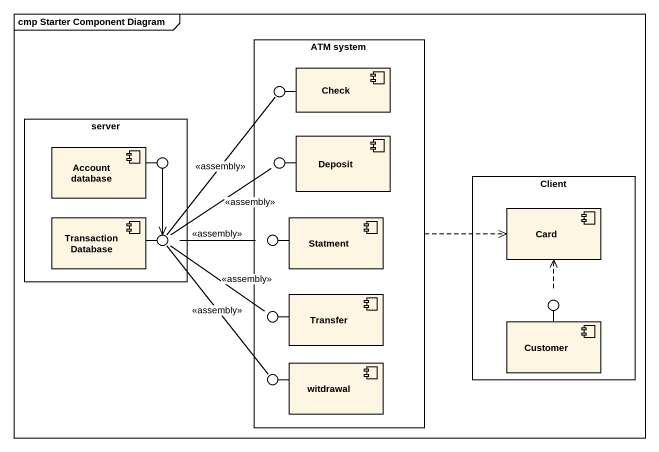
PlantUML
@startuml
mainframe cmp Starter Component Diagram
rectangle "ATM system" as ATM_system {
  component Check
  component Deposit
  component Statment
  component Transfer
  component witdrawal
}
() " " as lollipop1
rectangle server {
  component "Account database" as Account_database
  component "Transaction Database" as Transaction_Database
}
() " " as lollipop2
() " " as lollipop3
rectangle Client {
  component "Card" as Card_
  component Customer
}
() " " as lollipop4
() " " as lollipop5
() " " as lollipop6
() " " as lollipop7
() " " as lollipop8
Check -left- lollipop1
Account_database -right- lollipop2
Deposit -left- lollipop3
Transaction_Database -right- lollipop4
Statment -left- lollipop5
Customer -up- lollipop6
Transfer -left- lollipop7
witdrawal -left- lollipop8
ATM_system .right.> Card_
lollipop1 -- lollipop4 : <<assembly>>
lollipop2 --> lollipop4
lollipop3 -- lollipop4 : <<assembly>>
lollipop5 -left- lollipop4 : <<assembly>>
lollipop6 .up.> Card_
lollipop7 -up- lollipop4 : <<assembly>>
lollipop8 -up- lollipop4 : <<assembly>>
@enduml
